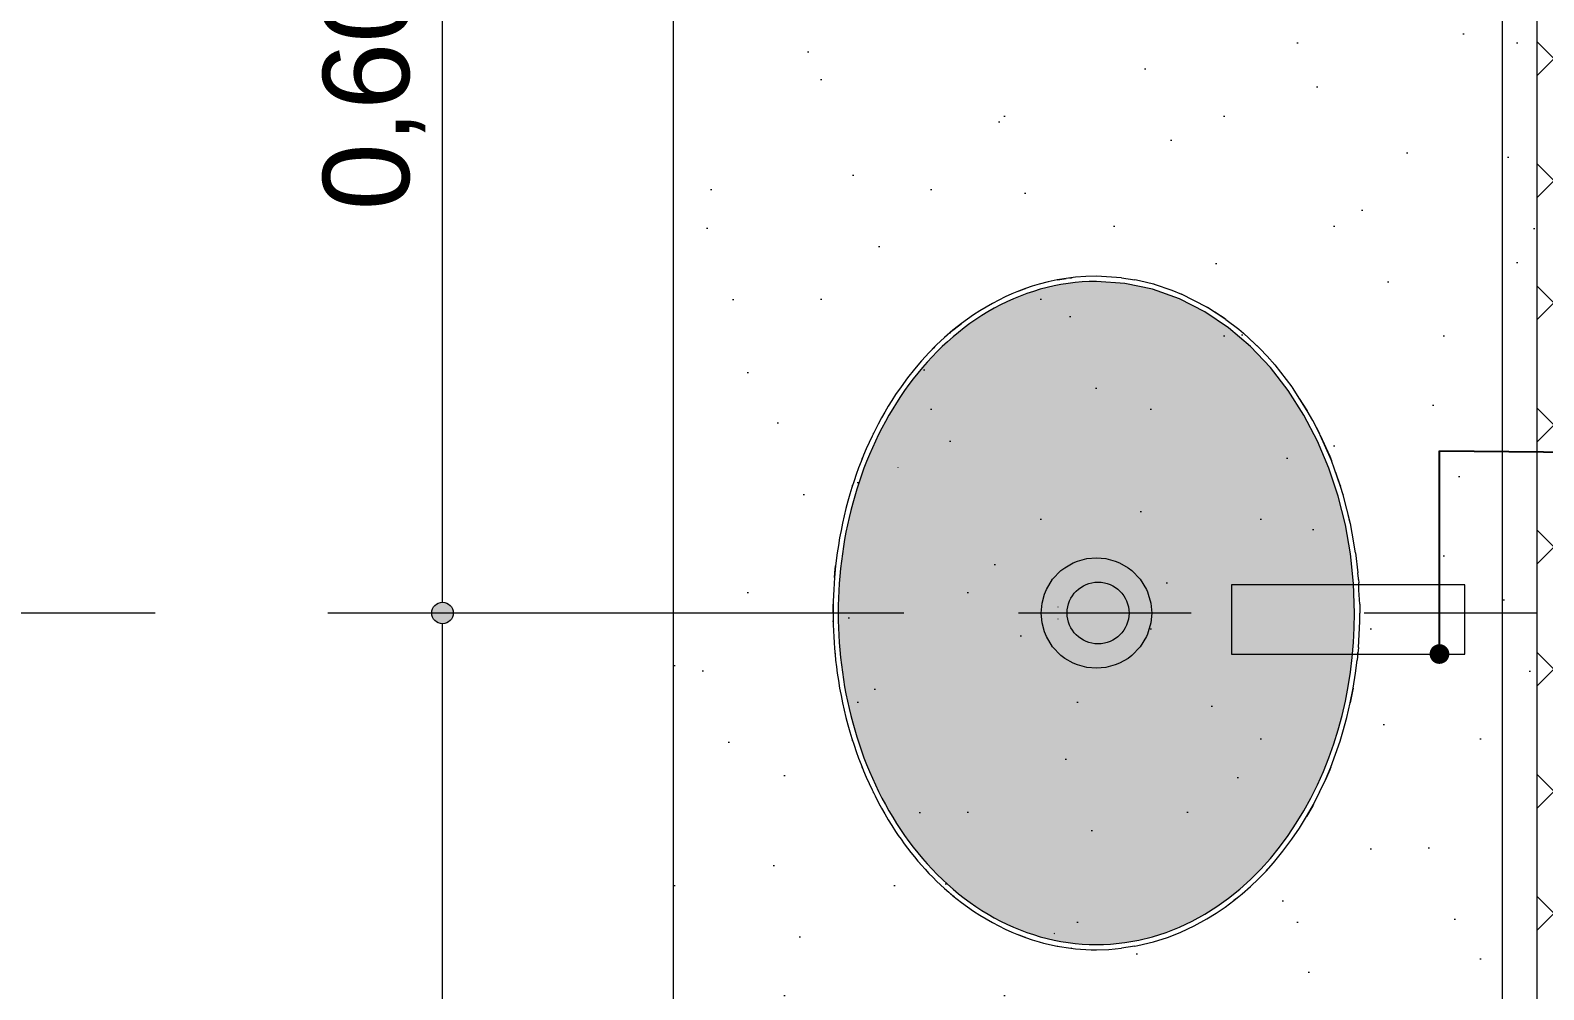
# Model space of a CAD drawing. Header units: metres. Extents: x -1.8 to 75.3, y -2 to 2.8.
# Drawn here: x 23.373 to 24.249, y 0.954 to 1.51 of the extents above; entities that cross this region are included whole.
import ezdxf

# ---------------------------------------------------------------- set-up
doc = ezdxf.new("R2010")
doc.units = ezdxf.units.M
doc.header["$MEASUREMENT"] = 0
doc.linetypes.add('Dashed', pattern=[0.035, 0.0225, -0.0125])
for name, color, linetype, lineweight, true_color in [('0_Caneta_No__167', 7, 'Continuous', 0, 0x0035d5), ('EIXO HIDRÁULICO - Executivo.EXEC_Caneta_No__167', 7, 'Continuous', 0, 0x0035d5), ('LOUCAS-METAIS.ARQ_Caneta_No__13', 7, 'Continuous', 0, 0xaaaaaa), ('LOUCAS-METAIS.ARQ_Caneta_No__16', 7, 'Continuous', 0, 0xc9c9c9), ('LOUCAS-METAIS.ARQ_Caneta_No__19', 7, 'Continuous', 0, 0xe9e9e9), ('LOUCAS-METAIS.ARQ_Caneta_No__96', 7, 'Continuous', 0, 0xb6b6b6)]:
    doc.layers.add(name, color=color, linetype=linetype, lineweight=lineweight, true_color=true_color)
for name, color, linetype, lineweight in [('NOTAS-DETALHAMENTO.EXEC_Caneta_No__241', 7, 'Continuous', 13), ('PAREDE CONSTRUIR_Caneta_No__241', 7, 'Continuous', 13), ('PAREDE CONSTRUIR_Caneta_No__83', 84, 'Continuous', 0)]:
    doc.layers.add(name, color=color, linetype=linetype, lineweight=lineweight)
doc.styles.add('GENERATED_STYLE_1', font='arial.ttf')
doc.dimstyles.new('GENERATED_STYLE__1', dxfattribs={"dimtxt": 0.05, "dimasz": 0.02375, "dimexe": 0.18, "dimexo": 0.267183, "dimgap": 0, "dimtad": 1, "dimzin": 0, "dimdsep": 46, "dimtxsty": 'GENERATED_STYLE_1', "dimblk": 'ARROWHEAD_11', "dimblk1": 'ARROWHEAD_11', "dimblk2": 'ARROWHEAD_11', "dimcen": 0.09, "dimclrd": 256, "dimclre": 256, "dimclrt": 256, "dimadec": 0, "dimazin": 0, "dimtfac": 1, "dimtdec": 4, "dimtmove": 0, "dimatfit": 3, "dimfxl": 0, "dimtolj": 1, "dimtzin": 0, "dimarcsym": 0})
doc.dimstyles.new('GENERATED_STYLE__4', dxfattribs={"dimtxt": 0.18, "dimasz": 0.0228, "dimexe": 0.18, "dimexo": 0.0625, "dimgap": 0, "dimtad": 0, "dimtih": 1, "dimtoh": 1, "dimdec": 4, "dimzin": 0, "dimdsep": 46, "dimcen": 0.09, "dimadec": 0, "dimazin": 0, "dimtfac": 1, "dimtdec": 4, "dimtmove": 0, "dimatfit": 3, "dimldrblk": 'ARROWHEAD_11', "dimfxl": 0, "dimtolj": 1, "dimtzin": 0, "dimarcsym": 0})
pattern_1 = [(45, (22.77008, 0.42054), (-0.0636396, 0.0636396), [0, -0.06, 0, -0.09]), (110, (22.97008, 0.42054), (0.0845723, 0.030782), [0, -0.044, 0, -0.076])]

# ---------------------------------------------------------------- blocks, each defined once
blk = doc.blocks.new('*D98', base_point=(22.77008, 0.22054))
at = {"layer": '0_Caneta_No__167', "linetype": 'Continuous', "lineweight": 0, "true_color": 0x0035d5}
for points in [[(23.60528, 1.17232), (23.60576, 1.16993), (23.60711, 1.1679), (23.60914, 1.16655), (23.61153, 1.16607), (23.61393, 1.16655), (23.61595, 1.1679), (23.61731, 1.16993), (23.61778, 1.17232), (23.61731, 1.17471), (23.61595, 1.17674), (23.61393, 1.1781), (23.61153, 1.17857), (23.60914, 1.1781), (23.60711, 1.17674), (23.60576, 1.17471)], [(23.60528, 0.57186), (23.60576, 0.56946), (23.60711, 0.56744), (23.60914, 0.56608), (23.61153, 0.56561), (23.61393, 0.56608), (23.61595, 0.56744), (23.61731, 0.56946), (23.61778, 0.57186), (23.61731, 0.57425), (23.61595, 0.57628), (23.61393, 0.57763), (23.61153, 0.57811), (23.60914, 0.57763), (23.60711, 0.57628), (23.60576, 0.57425)]]:
    blk.add_hatch(color=162, dxfattribs=at).paths.add_polyline_path(points)
at = {"layer": '0_Caneta_No__167', "color": 162, "linetype": 'Continuous', "lineweight": 0, "true_color": 0x0035d5}
for p, q in [((23.60528, 1.17232), (23.5881, 1.17232)), ((23.61153, 0.57811), (23.61153, 1.16607)), ((23.87872, 1.17232), (23.61778, 1.17232)), ((23.60528, 0.57186), (23.5881, 0.57186)), ((23.87872, 0.57186), (23.61778, 0.57186)), ((23.61153, 0.55936), (23.61153, 0.56561))]:
    blk.add_line(p, q, dxfattribs=at)
for centre in [(23.61153, 1.17232), (23.61153, 0.57186)]:
    blk.add_circle(centre, 0.00625, dxfattribs=at)
at = {"layer": '0_Caneta_No__167', "color": 162, "lineweight": 0, "true_color": 0x0035d5, "insert": (23.60153, 0.80536), "char_height": 0.05, "attachment_point": 7, "rotation": 90, "style": 'GENERATED_STYLE_1'}
blk.add_mtext('\\A1;{\\pql;\\fArial|b0|i0|c0|p0;\\W1.000000;0,60}', dxfattribs=at)
blk = doc.blocks.new('ARROWHEAD_11')
at = {"color": 0, "linetype": 'Continuous', "lineweight": 0}
blk.add_line((0, 0), (-1, 0), dxfattribs=at)
at = {"color": 0, "linetype": 'Continuous', "lineweight": 0, "const_width": 0.25, "flags": 128}
blk.add_lwpolyline([(-0.125, 0, 1), (0.125, 0, 1)], format="xyb", close=True, dxfattribs=at)
blk = doc.blocks.new('*D99', base_point=(22.77008, 0.22054))
at = {"layer": '0_Caneta_No__167', "linetype": 'Continuous', "lineweight": 0, "true_color": 0x0035d5}
for points in [[(23.60528, 1.77208), (23.60576, 1.76969), (23.60711, 1.76766), (23.60914, 1.7663), (23.61153, 1.76583), (23.61393, 1.7663), (23.61595, 1.76766), (23.61731, 1.76969), (23.61778, 1.77208), (23.61731, 1.77447), (23.61595, 1.7765), (23.61393, 1.77785), (23.61153, 1.77833), (23.60914, 1.77785), (23.60711, 1.7765), (23.60576, 1.77447)], [(23.60528, 1.17232), (23.60576, 1.16993), (23.60711, 1.1679), (23.60914, 1.16655), (23.61153, 1.16607), (23.61393, 1.16655), (23.61595, 1.1679), (23.61731, 1.16993), (23.61778, 1.17232), (23.61731, 1.17471), (23.61595, 1.17674), (23.61393, 1.1781), (23.61153, 1.17857), (23.60914, 1.1781), (23.60711, 1.17674), (23.60576, 1.17471)]]:
    blk.add_hatch(color=162, dxfattribs=at).paths.add_polyline_path(points)
at = {"layer": '0_Caneta_No__167', "color": 162, "linetype": 'Continuous', "lineweight": 0, "true_color": 0x0035d5}
for p, q in [((23.60528, 1.77208), (23.5881, 1.77208)), ((23.87872, 1.77208), (23.61778, 1.77208)), ((23.61153, 1.17857), (23.61153, 1.76583)), ((23.60528, 1.17232), (23.5881, 1.17232)), ((23.87872, 1.17232), (23.61778, 1.17232))]:
    blk.add_line(p, q, dxfattribs=at)
for centre in [(23.61153, 1.77208), (23.61153, 1.17232)]:
    blk.add_circle(centre, 0.00625, dxfattribs=at)
at = {"layer": '0_Caneta_No__167', "color": 162, "lineweight": 0, "true_color": 0x0035d5, "insert": (23.60153, 1.40547), "char_height": 0.05, "attachment_point": 7, "rotation": 90, "style": 'GENERATED_STYLE_1'}
blk.add_mtext('\\A1;{\\pql;\\fArial|b0|i0|c0|p0;\\W1.000000;0,60}', dxfattribs=at)

msp = doc.modelspace()

# ---------------------------------------------------------------- hatches: boundary and pattern name
at = {"layer": 'LOUCAS-METAIS.ARQ_Caneta_No__16', "linetype": 'Continuous', "lineweight": 0, "true_color": 0xc9c9c9}
h = msp.add_hatch(dxfattribs=at)
h.set_pattern_fill('Haie_OD_LEGENDA_0006', color=9, style=0, pattern_type=2)
h.set_pattern_definition(pattern_1)
h.paths.add_polyline_path([(23.74512, 2.05257), (23.74512, 0.27257), (24.22512, 0.27257), (24.22512, 2.05257)])
h = msp.add_hatch(dxfattribs=at)
h.set_pattern_fill('Haie_OD_LEGENDA_0006', color=9, style=0, pattern_type=2)
h.set_pattern_definition(pattern_1)
h.paths.add_polyline_path([(24.22512, 2.05257), (24.22512, 0.27257), (24.24512, 0.27257), (24.24512, 2.05257)])
at = {"layer": 'LOUCAS-METAIS.ARQ_Caneta_No__19', "linetype": 'Continuous', "lineweight": 0, "true_color": 0x747474}
msp.add_hatch(color=8, dxfattribs=at).paths.add_polyline_path([(24.02271, 0.98489), (24.03056, 0.98741), (24.03823, 0.99044), (24.04571, 0.99397), (24.05296, 0.99796), (24.05997, 1.00239), (24.06672, 1.00724), (24.0732, 1.01247), (24.0794, 1.01807), (24.0853, 1.02399), (24.09091, 1.03023), (24.09621, 1.03675), (24.10122, 1.04352), (24.10591, 1.05054), (24.11029, 1.05777), (24.11437, 1.0652), (24.11814, 1.07281), (24.1216, 1.08058), (24.12475, 1.08849), (24.1276, 1.09653), (24.13014, 1.10468), (24.13238, 1.11293), (24.13432, 1.12127), (24.13596, 1.12967), (24.1373, 1.13813), (24.13834, 1.14665), (24.13908, 1.15519), (24.13952, 1.16374), (24.13967, 1.17232), (24.13908, 1.18946), (24.1373, 1.20651), (24.13432, 1.22338), (24.13014, 1.23996), (24.12475, 1.25616), (24.11814, 1.27184), (24.11029, 1.28687), (24.10121, 1.30112), (24.09091, 1.31442), (24.07939, 1.32658), (24.06672, 1.3374), (24.05295, 1.34669), (24.03823, 1.3542), (24.02271, 1.35975), (24.00663, 1.36316), (23.99018, 1.36432), (23.98605, 1.36425), (23.98192, 1.36403), (23.9778, 1.36367), (23.97372, 1.36316), (23.96966, 1.36252), (23.96562, 1.36173), (23.96161, 1.36081), (23.95763, 1.35975), (23.95369, 1.35856), (23.94979, 1.35723), (23.94593, 1.35578), (23.94211, 1.3542), (23.93835, 1.3525), (23.93464, 1.35068), (23.93098, 1.34874), (23.92739, 1.34668), (23.92385, 1.34452), (23.92038, 1.34225), (23.91697, 1.33988), (23.91363, 1.3374), (23.91035, 1.33483), (23.90715, 1.33217), (23.90401, 1.32941), (23.90095, 1.32657), (23.89796, 1.32365), (23.89504, 1.32065), (23.8922, 1.31757), (23.88943, 1.31441), (23.88674, 1.31119), (23.88413, 1.30789), (23.88159, 1.30454), (23.87913, 1.30112), (23.87674, 1.29764), (23.87444, 1.2941), (23.8722, 1.29051), (23.87005, 1.28687), (23.86797, 1.28318), (23.86597, 1.27944), (23.86405, 1.27566), (23.86221, 1.27183), (23.86044, 1.26797), (23.85874, 1.26406), (23.85713, 1.26012), (23.85559, 1.25615), (23.85413, 1.25215), (23.85274, 1.24811), (23.85143, 1.24405), (23.8502, 1.23996), (23.84904, 1.23585), (23.84796, 1.23171), (23.84695, 1.22755), (23.84602, 1.22337), (23.84517, 1.21918), (23.84438, 1.21497), (23.84368, 1.21075), (23.84305, 1.20651), (23.84249, 1.20226), (23.84201, 1.198), (23.8416, 1.19373), (23.84127, 1.18946), (23.84101, 1.18518), (23.84082, 1.1809), (23.84071, 1.17661), (23.84067, 1.17232), (23.84068, 1.17017), (23.84071, 1.16802), (23.84082, 1.16374), (23.84101, 1.15946), (23.84127, 1.15518), (23.8416, 1.1509), (23.84201, 1.14663), (23.84249, 1.14238), (23.84305, 1.13813), (23.84368, 1.13389), (23.84439, 1.12966), (23.84517, 1.12545), (23.84602, 1.12126), (23.84696, 1.11708), (23.84796, 1.11293), (23.84904, 1.10879), (23.8502, 1.10467), (23.85144, 1.10059), (23.85275, 1.09652), (23.85413, 1.09249), (23.85559, 1.08848), (23.85713, 1.08451), (23.85875, 1.08057), (23.86044, 1.07667), (23.86221, 1.0728), (23.86405, 1.06898), (23.86598, 1.0652), (23.86798, 1.06146), (23.87005, 1.05777), (23.87221, 1.05412), (23.87444, 1.05053), (23.87675, 1.047), (23.87913, 1.04352), (23.88159, 1.0401), (23.88413, 1.03674), (23.88675, 1.03345), (23.88944, 1.03022), (23.89221, 1.02707), (23.89505, 1.02399), (23.89797, 1.02099), (23.90096, 1.01806), (23.90402, 1.01522), (23.90715, 1.01247), (23.91036, 1.0098), (23.91363, 1.00723), (23.91698, 1.00476), (23.92039, 1.00239), (23.92386, 1.00012), (23.9274, 0.99795), (23.93099, 0.9959), (23.93465, 0.99396), (23.93836, 0.99214), (23.94212, 0.99044), (23.94593, 0.98886), (23.94979, 0.98741), (23.9537, 0.98608), (23.95764, 0.98489), (23.96162, 0.98383), (23.96563, 0.98291), (23.96966, 0.98212), (23.97373, 0.98148), (23.97781, 0.98097), (23.98192, 0.98061), (23.98605, 0.98039), (23.99018, 0.98032), (23.99429, 0.98039), (23.99842, 0.98061), (24.00663, 0.98148), (24.01473, 0.98291)])
at = {"layer": 'PAREDE CONSTRUIR_Caneta_No__83', "linetype": 'Continuous', "lineweight": 0}
h = msp.add_hatch(dxfattribs=at)
h.set_pattern_fill('Placomur_0006', color=84, style=0, pattern_type=2)
h.set_pattern_definition([(45, (22.770084, 0.220536), (-0.0353553, 0.0353553), []), (135, (22.770084, 0.220536), (0.0353553, 0.0353553), [])])
h.paths.add_polyline_path([(24.24512, 2.07257), (24.24512, -0.03149), (24.26512, -0.03149), (24.26512, 2.07257)])

# ---------------------------------------------------------------- linework, layer by layer
at = {"layer": 'EIXO HIDRÁULICO - Executivo.EXEC_Caneta_No__167', "color": 162, "linetype": 'Dashed', "lineweight": 0, "true_color": 0x0035d5}
msp.add_line((24.24512, 1.17232), (23.29567, 1.17232), dxfattribs=at)
at = {"layer": 'LOUCAS-METAIS.ARQ_Caneta_No__13', "color": 253, "linetype": 'Continuous', "lineweight": 0, "true_color": 0xaaaaaa, "flags": 128}
for points in [[(23.74512, 2.05257), (23.74512, 0.27257)], [(24.22512, 2.05257), (24.22512, 0.27257)], [(24.24512, 2.05257), (24.24512, 0.27257)]]:
    msp.add_lwpolyline(points, dxfattribs=at)
at = {"layer": 'LOUCAS-METAIS.ARQ_Caneta_No__96', "color": 253, "linetype": 'Continuous', "lineweight": 0, "true_color": 0xb6b6b6}
for p, q in [((23.9841, 1.36717), (23.97802, 1.36671)), ((23.99018, 1.36732), (23.9841, 1.36717)), ((24.00476, 1.36644), (23.99018, 1.36732)), ((23.94513, 1.35869), (23.94125, 1.35709)), ((23.94906, 1.36016), (23.94513, 1.35869)), ((23.94513, 1.35869), (23.94643, 1.35919)), ((23.94643, 1.35919), (23.94906, 1.36016)), ((23.95303, 1.3615), (23.94906, 1.36016)), ((23.95369, 1.35856), (23.94979, 1.35723)), ((23.95704, 1.3627), (23.95303, 1.3615)), ((23.95763, 1.35975), (23.95369, 1.35856)), ((23.96221, 1.36404), (23.95704, 1.3627)), ((23.96161, 1.36081), (23.95763, 1.35975)), ((23.96562, 1.36173), (23.96161, 1.36081)), ((23.96743, 1.36516), (23.96221, 1.36404)), ((23.96966, 1.36252), (23.96562, 1.36173)), ((23.9727, 1.36605), (23.96743, 1.36516)), ((23.9679, 1.36525), (23.96743, 1.36516)), ((23.9679, 1.36525), (23.9727, 1.36605)), ((23.97372, 1.36316), (23.96966, 1.36252)), ((23.97802, 1.36671), (23.9727, 1.36605)), ((23.9778, 1.36367), (23.97372, 1.36316)), ((23.97473, 1.3663), (23.97568, 1.36645)), ((23.97614, 1.36647), (23.97568, 1.36645)), ((23.98192, 1.36403), (23.9778, 1.36367)), ((23.98605, 1.36425), (23.98192, 1.36403)), ((23.99018, 1.36432), (23.98605, 1.36425)), ((24.00663, 1.36316), (23.99018, 1.36432)), ((24.00466, 1.36645), (24.00472, 1.36644)), ((24.00476, 1.36644), (24.01244, 1.36525)), ((24.02271, 1.35975), (24.00663, 1.36316)), ((24.01518, 1.36471), (24.01244, 1.36525)), ((24.0233, 1.3627), (24.01518, 1.36471)), ((24.03823, 1.3542), (24.02271, 1.35975)), ((24.02353, 1.36264), (24.0233, 1.3627)), ((24.02353, 1.36264), (24.03391, 1.35919)), ((24.03391, 1.35919), (24.03941, 1.35696)), ((23.92991, 1.35157), (23.92625, 1.34949)), ((23.93363, 1.35353), (23.92991, 1.35157)), ((23.93464, 1.35068), (23.93098, 1.34874)), ((23.93741, 1.35537), (23.93363, 1.35353)), ((23.93835, 1.3525), (23.93464, 1.35068)), ((23.94125, 1.35709), (23.93741, 1.35537)), ((23.94211, 1.3542), (23.93835, 1.3525)), ((23.94593, 1.35578), (23.94211, 1.3542)), ((23.94979, 1.35723), (23.94593, 1.35578)), ((24.05295, 1.34669), (24.03823, 1.3542)), ((24.0391, 1.35709), (24.03917, 1.35705)), ((24.0541, 1.34949), (24.03941, 1.35696)), ((24.05448, 1.34927), (24.03941, 1.35696)), ((23.91549, 1.34251), (23.91204, 1.33997)), ((23.91901, 1.34495), (23.91549, 1.34251)), ((23.92038, 1.34225), (23.91697, 1.33988)), ((23.9226, 1.34727), (23.91901, 1.34495)), ((23.92385, 1.34452), (23.92038, 1.34225)), ((23.92625, 1.34949), (23.9226, 1.34727)), ((23.92739, 1.34668), (23.92385, 1.34452)), ((23.93098, 1.34874), (23.92739, 1.34668)), ((24.06672, 1.3374), (24.05295, 1.34669)), ((24.0541, 1.34949), (24.05448, 1.34927)), ((24.06519, 1.34227), (24.05448, 1.34927)), ((24.06466, 1.34264), (24.05867, 1.34653)), ((24.06466, 1.34264), (24.06495, 1.34242)), ((24.06519, 1.34227), (24.07256, 1.33662)), ((23.90709, 1.33604), (23.9023, 1.33191)), ((23.90715, 1.33217), (23.90401, 1.32941)), ((23.90572, 1.33489), (23.9052, 1.33442)), ((23.90676, 1.33575), (23.90572, 1.33489)), ((23.91204, 1.33997), (23.90709, 1.33604)), ((23.90709, 1.33604), (23.90779, 1.33662)), ((23.91035, 1.33483), (23.90715, 1.33217)), ((23.90779, 1.33662), (23.91204, 1.33997)), ((23.91363, 1.3374), (23.91035, 1.33483)), ((23.91697, 1.33988), (23.91363, 1.3374)), ((24.07939, 1.32658), (24.06672, 1.3374)), ((24.07256, 1.33662), (24.07527, 1.33434)), ((24.07473, 1.33479), (24.07463, 1.33489)), ((24.08471, 1.32556), (24.07527, 1.33434)), ((23.89767, 1.32758), (23.8932, 1.32306)), ((23.89796, 1.32365), (23.89504, 1.32065)), ((23.89514, 1.32502), (23.89638, 1.32631)), ((23.89675, 1.32665), (23.89638, 1.32631)), ((23.9023, 1.33191), (23.89767, 1.32758)), ((23.90095, 1.32657), (23.89796, 1.32365)), ((23.90401, 1.32941), (23.90095, 1.32657)), ((24.08396, 1.32631), (24.07918, 1.3307)), ((24.09091, 1.31442), (24.07939, 1.32658)), ((24.08396, 1.32631), (24.08445, 1.32581)), ((24.08901, 1.32107), (24.08471, 1.32556)), ((23.8889, 1.31837), (23.88477, 1.31351)), ((23.88733, 1.31652), (23.88771, 1.31701)), ((23.88843, 1.31781), (23.88771, 1.31701)), ((23.8932, 1.32306), (23.8889, 1.31837)), ((23.89133, 1.32107), (23.8889, 1.31837)), ((23.8922, 1.31757), (23.88943, 1.31441)), ((23.8932, 1.32306), (23.89133, 1.32107)), ((23.89504, 1.32065), (23.8922, 1.31757)), ((24.09346, 1.31605), (24.08901, 1.32107)), ((24.09264, 1.31701), (24.09285, 1.31674)), ((24.09346, 1.31605), (24.10332, 1.30335)), ((23.88081, 1.3085), (23.87703, 1.30335)), ((23.88477, 1.31351), (23.88081, 1.3085)), ((23.88413, 1.30789), (23.88159, 1.30454)), ((23.88674, 1.31119), (23.88413, 1.30789)), ((23.88943, 1.31441), (23.88674, 1.31119)), ((24.10121, 1.30112), (24.09091, 1.31442)), ((23.87389, 1.29876), (23.87174, 1.29545)), ((23.87703, 1.30335), (23.87389, 1.29876)), ((23.87674, 1.29764), (23.87444, 1.2941)), ((23.87913, 1.30112), (23.87674, 1.29764)), ((23.88159, 1.30454), (23.87913, 1.30112)), ((24.11029, 1.28687), (24.10121, 1.30112)), ((24.10332, 1.30335), (24.10367, 1.30285)), ((24.11226, 1.28946), (24.10367, 1.30285)), ((23.86764, 1.28869), (23.86569, 1.28525)), ((23.86966, 1.2921), (23.86764, 1.28869)), ((23.86818, 1.28961), (23.86842, 1.29003)), ((23.86855, 1.29024), (23.86842, 1.29003)), ((23.87174, 1.29545), (23.86966, 1.2921)), ((23.8722, 1.29051), (23.87005, 1.28687)), ((23.87444, 1.2941), (23.8722, 1.29051)), ((24.11193, 1.29003), (24.10768, 1.29659)), ((24.11193, 1.29003), (24.11215, 1.28963)), ((24.11541, 1.28388), (24.11226, 1.28946)), ((23.8638, 1.28176), (23.86199, 1.27824)), ((23.86569, 1.28525), (23.8638, 1.28176)), ((23.86494, 1.28388), (23.8638, 1.28176)), ((23.86569, 1.28525), (23.86494, 1.28388)), ((23.86797, 1.28318), (23.86597, 1.27944)), ((23.87005, 1.28687), (23.86797, 1.28318)), ((24.11814, 1.27184), (24.11029, 1.28687)), ((24.11947, 1.276), (24.11541, 1.28388)), ((24.11978, 1.27536), (24.11541, 1.28388)), ((23.85855, 1.27108), (23.85693, 1.26745)), ((23.86024, 1.27468), (23.85855, 1.27108)), ((23.86199, 1.27824), (23.86024, 1.27468)), ((23.86221, 1.27183), (23.86044, 1.26797)), ((23.86088, 1.276), (23.86078, 1.27579)), ((23.86109, 1.27642), (23.86088, 1.276)), ((23.86405, 1.27566), (23.86221, 1.27183)), ((23.86597, 1.27944), (23.86405, 1.27566)), ((24.12475, 1.25616), (24.11814, 1.27184)), ((24.11958, 1.27576), (24.11947, 1.276)), ((24.11978, 1.27536), (24.12527, 1.26305)), ((24.12622, 1.26068), (24.11978, 1.27536)), ((23.85538, 1.26378), (23.85389, 1.26008)), ((23.85508, 1.26305), (23.8544, 1.26138)), ((23.85538, 1.26378), (23.85508, 1.26305)), ((23.85693, 1.26745), (23.85538, 1.26378)), ((23.85874, 1.26406), (23.85713, 1.26012)), ((23.86044, 1.26797), (23.85874, 1.26406)), ((24.12527, 1.26305), (24.12622, 1.26068)), ((23.85247, 1.25636), (23.85111, 1.25261)), ((23.85389, 1.26008), (23.85247, 1.25636)), ((23.85559, 1.25615), (23.85413, 1.25215)), ((23.8544, 1.26138), (23.85435, 1.26123)), ((23.85713, 1.26012), (23.85559, 1.25615)), ((23.87532, 1.25633), (23.87543, 1.25659)), ((24.13014, 1.23996), (24.12475, 1.25616)), ((24.12597, 1.26132), (24.12594, 1.26138)), ((24.13159, 1.24551), (24.12622, 1.26068)), ((24.13135, 1.24628), (24.12872, 1.25364)), ((23.8486, 1.24502), (23.84744, 1.2412)), ((23.84982, 1.24883), (23.8486, 1.24502)), ((23.84884, 1.2458), (23.84899, 1.24628)), ((23.84907, 1.2465), (23.84899, 1.24628)), ((23.85111, 1.25261), (23.84982, 1.24883)), ((23.85274, 1.24811), (23.85143, 1.24405)), ((23.85413, 1.25215), (23.85274, 1.24811)), ((24.13135, 1.24628), (24.13154, 1.24567)), ((24.13302, 1.2408), (24.13159, 1.24551)), ((23.84625, 1.23701), (23.84514, 1.2328)), ((23.84744, 1.2412), (23.84625, 1.23701)), ((23.84904, 1.23585), (23.84796, 1.23171)), ((23.8502, 1.23996), (23.84904, 1.23585)), ((23.85143, 1.24405), (23.8502, 1.23996)), ((24.13432, 1.22338), (24.13014, 1.23996)), ((24.13291, 1.2412), (24.13302, 1.2408)), ((24.13723, 1.22412), (24.13302, 1.2408)), ((23.84411, 1.22857), (23.84316, 1.22432)), ((23.84514, 1.2328), (23.84411, 1.22857)), ((23.84695, 1.22755), (23.84602, 1.22337)), ((23.84796, 1.23171), (23.84695, 1.22755)), ((24.13719, 1.22432), (24.13591, 1.22935)), ((23.84228, 1.22005), (23.84148, 1.21576)), ((23.842, 1.21862), (23.84148, 1.21576)), ((23.84228, 1.22005), (23.842, 1.21862)), ((23.84316, 1.22432), (23.84228, 1.22005)), ((23.84517, 1.21918), (23.84438, 1.21497)), ((23.84602, 1.22337), (23.84517, 1.21918)), ((24.1373, 1.20651), (24.13432, 1.22338)), ((24.13719, 1.22432), (24.13722, 1.22418)), ((24.13834, 1.21862), (24.13723, 1.22412)), ((24.14024, 1.20714), (24.13834, 1.21862)), ((23.84075, 1.21146), (23.84011, 1.20714)), ((23.84148, 1.21576), (23.84075, 1.21146)), ((23.84368, 1.21075), (23.84305, 1.20651)), ((23.84438, 1.21497), (23.84368, 1.21075)), ((23.84011, 1.20714), (23.83917, 1.19966)), ((23.84249, 1.20226), (23.84201, 1.198)), ((23.84305, 1.20651), (23.84249, 1.20226)), ((23.97187, 1.19857), (23.97672, 1.20136)), ((23.97672, 1.20136), (23.97929, 1.20241)), ((23.97929, 1.20241), (23.98467, 1.20384)), ((23.98467, 1.20384), (23.99017, 1.20432)), ((23.99017, 1.20432), (23.99568, 1.20384)), ((23.99568, 1.20384), (24.00106, 1.20241)), ((24.00106, 1.20241), (24.00363, 1.20136)), ((24.00363, 1.20136), (24.00847, 1.19857)), ((24.13908, 1.18946), (24.1373, 1.20651)), ((24.14024, 1.20714), (24.14159, 1.19558)), ((23.83851, 1.19285), (23.83805, 1.18602)), ((23.83847, 1.19231), (23.83846, 1.19202)), ((23.8385, 1.19261), (23.83847, 1.19231)), ((23.83917, 1.19966), (23.83851, 1.19285)), ((23.83851, 1.19285), (23.83875, 1.19558)), ((23.83875, 1.19558), (23.83917, 1.19966)), ((23.8416, 1.19373), (23.84127, 1.18946)), ((23.84201, 1.198), (23.8416, 1.19373)), ((23.96482, 1.19185), (23.96966, 1.19688)), ((23.96966, 1.19688), (23.97187, 1.19857)), ((24.00847, 1.19857), (24.01068, 1.19688)), ((24.01068, 1.19688), (24.01553, 1.19185)), ((24.14187, 1.19231), (24.14159, 1.19558)), ((24.1419, 1.19177), (24.14187, 1.19231)), ((23.83805, 1.18602), (23.83777, 1.17918)), ((23.84101, 1.18518), (23.84082, 1.1809)), ((23.84127, 1.18946), (23.84101, 1.18518)), ((23.95867, 1.17795), (23.96012, 1.18331)), ((23.96012, 1.18331), (23.96062, 1.18461)), ((23.96062, 1.18461), (23.96119, 1.18588)), ((23.96119, 1.18588), (23.96482, 1.19185)), ((24.01553, 1.19185), (24.01916, 1.18588)), ((24.01916, 1.18588), (24.01972, 1.18461)), ((24.01972, 1.18461), (24.02023, 1.18331)), ((24.02023, 1.18331), (24.02167, 1.17795)), ((24.13523, 1.18894), (24.13522, 1.18904)), ((24.13967, 1.17232), (24.13908, 1.18946)), ((24.1419, 1.19177), (24.14206, 1.18977)), ((24.14221, 1.18564), (24.14206, 1.18977)), ((24.14262, 1.17741), (24.14221, 1.18564)), ((23.83777, 1.17918), (23.83767, 1.17232)), ((23.83767, 1.17232), (23.83772, 1.17741)), ((23.83775, 1.1779), (23.83772, 1.17741)), ((23.84071, 1.17661), (23.84067, 1.17232)), ((23.84082, 1.1809), (23.84071, 1.17661)), ((23.95817, 1.17232), (23.95867, 1.17795)), ((23.96794, 1.17578), (23.96795, 1.17584)), ((24.02167, 1.17795), (24.02217, 1.17232)), ((24.14262, 1.17741), (24.14267, 1.17232)), ((23.83767, 1.17232), (23.8377, 1.16889)), ((23.8377, 1.16889), (23.83777, 1.16546)), ((23.83772, 1.16723), (23.83772, 1.1678)), ((23.83772, 1.16723), (23.83773, 1.16703)), ((23.84067, 1.17232), (23.84068, 1.17017)), ((23.84068, 1.17017), (23.84071, 1.16802)), ((23.84071, 1.16802), (23.84082, 1.16374)), ((23.95867, 1.16669), (23.95817, 1.17232)), ((23.96012, 1.16134), (23.95867, 1.16669)), ((23.96795, 1.1688), (23.96794, 1.16887)), ((24.02167, 1.16669), (24.02023, 1.16134)), ((24.02217, 1.17232), (24.02167, 1.16669)), ((24.13952, 1.16374), (24.13967, 1.17232)), ((24.14236, 1.15987), (24.14262, 1.16735)), ((24.14262, 1.16735), (24.14267, 1.17232)), ((24.14262, 1.16728), (24.14262, 1.16723)), ((24.14262, 1.16715), (24.14262, 1.16723)), ((23.83777, 1.16546), (23.83788, 1.16204)), ((23.83788, 1.16204), (23.83805, 1.15862)), ((23.83805, 1.15862), (23.83826, 1.15521)), ((23.84082, 1.16374), (23.84101, 1.15946)), ((23.84101, 1.15946), (23.84127, 1.15518)), ((23.96062, 1.16004), (23.96012, 1.16134)), ((23.96119, 1.15876), (23.96062, 1.16004)), ((23.96482, 1.1528), (23.96119, 1.15876)), ((24.01916, 1.15876), (24.01553, 1.1528)), ((24.01972, 1.16004), (24.01916, 1.15876)), ((24.02023, 1.16134), (24.01972, 1.16004)), ((24.13908, 1.15519), (24.13952, 1.16374)), ((24.14188, 1.15239), (24.14236, 1.15987)), ((23.83826, 1.15521), (23.83851, 1.15179)), ((23.83847, 1.1524), (23.83847, 1.15233)), ((23.83847, 1.15233), (23.83848, 1.15218)), ((23.83851, 1.15179), (23.83882, 1.14839)), ((23.83875, 1.14907), (23.83882, 1.14839)), ((23.83882, 1.14839), (23.83917, 1.14498)), ((23.84127, 1.15518), (23.8416, 1.1509)), ((23.8416, 1.1509), (23.84201, 1.14663)), ((23.96966, 1.14776), (23.96482, 1.1528)), ((24.01553, 1.1528), (24.01068, 1.14776)), ((24.13834, 1.14665), (24.13908, 1.15519)), ((24.14159, 1.14907), (24.14117, 1.14493)), ((24.14188, 1.15239), (24.14159, 1.14907)), ((24.14187, 1.15233), (24.14187, 1.15234)), ((24.14188, 1.15235), (24.14188, 1.15239)), ((23.83917, 1.14498), (23.83961, 1.14124)), ((23.83961, 1.14124), (23.84011, 1.1375)), ((23.84201, 1.14663), (23.84249, 1.14238)), ((23.84249, 1.14238), (23.84305, 1.13813)), ((23.97187, 1.14607), (23.96966, 1.14776)), ((23.97672, 1.14329), (23.97187, 1.14607)), ((23.97929, 1.14223), (23.97672, 1.14329)), ((23.98467, 1.1408), (23.97929, 1.14223)), ((23.99017, 1.14032), (23.98467, 1.1408)), ((23.99568, 1.1408), (23.99017, 1.14032)), ((24.00106, 1.14223), (23.99568, 1.1408)), ((24.00363, 1.14329), (24.00106, 1.14223)), ((24.00847, 1.14607), (24.00363, 1.14329)), ((24.01068, 1.14776), (24.00847, 1.14607)), ((24.1373, 1.13813), (24.13834, 1.14665)), ((24.14024, 1.1375), (24.14117, 1.14493)), ((23.84011, 1.1375), (23.84075, 1.13319)), ((23.84075, 1.13319), (23.84148, 1.12888)), ((23.84305, 1.13813), (23.84368, 1.13389)), ((23.84368, 1.13389), (23.84439, 1.12966)), ((24.13596, 1.12967), (24.1373, 1.13813)), ((24.13887, 1.12888), (24.14024, 1.1375)), ((23.84148, 1.12888), (23.842, 1.12602)), ((23.84148, 1.12888), (23.84228, 1.1246)), ((23.842, 1.12602), (23.84228, 1.1246)), ((23.84228, 1.1246), (23.84316, 1.12033)), ((23.84439, 1.12966), (23.84517, 1.12545)), ((23.84517, 1.12545), (23.84602, 1.12126)), ((24.13432, 1.12127), (24.13596, 1.12967)), ((24.13719, 1.12033), (24.13887, 1.12888)), ((24.13834, 1.12602), (24.13719, 1.12033)), ((24.13887, 1.12888), (24.13834, 1.12602)), ((23.84316, 1.12033), (23.84411, 1.11607)), ((23.84411, 1.11607), (23.84514, 1.11184)), ((23.84602, 1.12126), (23.84696, 1.11708)), ((23.84696, 1.11708), (23.84796, 1.11293)), ((24.13238, 1.11293), (24.13432, 1.12127)), ((24.1352, 1.11184), (24.13719, 1.12033)), ((23.84514, 1.11184), (23.84625, 1.10763)), ((23.84625, 1.10763), (23.84744, 1.10344)), ((23.84796, 1.11293), (23.84904, 1.10879)), ((23.84904, 1.10879), (23.8502, 1.10467)), ((23.8502, 1.10467), (23.85144, 1.10059)), ((24.1276, 1.09653), (24.13014, 1.10468)), ((24.13014, 1.10468), (24.13238, 1.11293)), ((24.13291, 1.10344), (24.1352, 1.11184)), ((23.84744, 1.10344), (23.8486, 1.09962)), ((23.8486, 1.09962), (23.84982, 1.09582)), ((23.84899, 1.09836), (23.84885, 1.09883)), ((23.84899, 1.09836), (23.84907, 1.09815)), ((23.84982, 1.09582), (23.85111, 1.09204)), ((23.85144, 1.10059), (23.85275, 1.09652)), ((23.85275, 1.09652), (23.85413, 1.09249)), ((24.12475, 1.08849), (24.1276, 1.09653)), ((24.12869, 1.0905), (24.13126, 1.09806)), ((24.13126, 1.09806), (24.13291, 1.10344)), ((24.13132, 1.09828), (24.13135, 1.09836)), ((23.85111, 1.09204), (23.85247, 1.08828)), ((23.85247, 1.08828), (23.85389, 1.08456)), ((23.85413, 1.09249), (23.85559, 1.08848)), ((23.85559, 1.08848), (23.85713, 1.08451)), ((24.1216, 1.08058), (24.12475, 1.08849)), ((24.12586, 1.08304), (24.12869, 1.0905)), ((23.85389, 1.08456), (23.85538, 1.08086)), ((23.85435, 1.08341), (23.8544, 1.08326)), ((23.8544, 1.08326), (23.85508, 1.08159)), ((23.85508, 1.08159), (23.85538, 1.08086)), ((23.85538, 1.08086), (23.85693, 1.0772)), ((23.85713, 1.08451), (23.85875, 1.08057)), ((23.85875, 1.08057), (23.86044, 1.07667)), ((24.11814, 1.07281), (24.1216, 1.08058)), ((24.12276, 1.07571), (24.12586, 1.08304)), ((24.12527, 1.08159), (24.12276, 1.07571)), ((24.12586, 1.08304), (24.12527, 1.08159)), ((24.12587, 1.08309), (24.12594, 1.08326)), ((24.12594, 1.08326), (24.12601, 1.08346)), ((23.85693, 1.0772), (23.85855, 1.07356)), ((23.85855, 1.07356), (23.86024, 1.06996)), ((23.86024, 1.06996), (23.86199, 1.0664)), ((23.86044, 1.07667), (23.86221, 1.0728)), ((23.86221, 1.0728), (23.86405, 1.06898)), ((24.11437, 1.0652), (24.11814, 1.07281)), ((24.1194, 1.0685), (24.12276, 1.07571)), ((23.86078, 1.06885), (23.86088, 1.06864)), ((23.86088, 1.06864), (23.8611, 1.06821)), ((23.86199, 1.0664), (23.8638, 1.06288)), ((23.8638, 1.06288), (23.86569, 1.05939)), ((23.8638, 1.06288), (23.86494, 1.06076)), ((23.86405, 1.06898), (23.86598, 1.0652)), ((23.86494, 1.06076), (23.86569, 1.05939)), ((23.86598, 1.0652), (23.86798, 1.06146)), ((23.86798, 1.06146), (23.87005, 1.05777)), ((24.11029, 1.05777), (24.11437, 1.0652)), ((24.11189, 1.05455), (24.11578, 1.06144)), ((24.11541, 1.06076), (24.11189, 1.05455)), ((24.11578, 1.06144), (24.11541, 1.06076)), ((24.11578, 1.06144), (24.1194, 1.0685)), ((24.11943, 1.06857), (24.11947, 1.06864)), ((24.11947, 1.06864), (24.11954, 1.0688)), ((23.86569, 1.05939), (23.86764, 1.05595)), ((23.86764, 1.05595), (23.86966, 1.05255)), ((23.86842, 1.05462), (23.86818, 1.05504)), ((23.86842, 1.05462), (23.86856, 1.0544)), ((23.86966, 1.05255), (23.87174, 1.04919)), ((23.87005, 1.05777), (23.87221, 1.05412)), ((23.87221, 1.05412), (23.87444, 1.05053)), ((24.10591, 1.05054), (24.11029, 1.05777)), ((24.10773, 1.04783), (24.11189, 1.05455)), ((24.11191, 1.0546), (24.11193, 1.05462)), ((23.87174, 1.04919), (23.87389, 1.04588)), ((23.87389, 1.04588), (23.87544, 1.04358)), ((23.87444, 1.05053), (23.87675, 1.047)), ((23.87544, 1.04358), (23.87703, 1.0413)), ((23.87675, 1.047), (23.87913, 1.04352)), ((23.87913, 1.04352), (23.88159, 1.0401)), ((24.09621, 1.03675), (24.10122, 1.04352)), ((24.10122, 1.04352), (24.10591, 1.05054)), ((24.10332, 1.0413), (24.10773, 1.04783)), ((23.87703, 1.0413), (23.8789, 1.0387)), ((23.8789, 1.0387), (23.88081, 1.03614)), ((23.88081, 1.03614), (23.88277, 1.03362)), ((23.88159, 1.0401), (23.88413, 1.03674)), ((23.88413, 1.03674), (23.88675, 1.03345)), ((24.09091, 1.03023), (24.09621, 1.03675)), ((24.09264, 1.02764), (24.09814, 1.03433)), ((24.09814, 1.03433), (24.10332, 1.0413)), ((23.88277, 1.03362), (23.88477, 1.03113)), ((23.88477, 1.03113), (23.88681, 1.02868)), ((23.88675, 1.03345), (23.88944, 1.03022)), ((23.88681, 1.02868), (23.8889, 1.02627)), ((23.88771, 1.02763), (23.88761, 1.02776)), ((23.88771, 1.02763), (23.88808, 1.02722)), ((23.8889, 1.02627), (23.89103, 1.02391)), ((23.88944, 1.03022), (23.89221, 1.02707)), ((23.89221, 1.02707), (23.89505, 1.02399)), ((24.0853, 1.02399), (24.09091, 1.03023)), ((24.08839, 1.0229), (24.09264, 1.02764)), ((24.08901, 1.02357), (24.09264, 1.02764)), ((24.09265, 1.02765), (24.09264, 1.02763)), ((23.89103, 1.02391), (23.8932, 1.02158)), ((23.89133, 1.02357), (23.89103, 1.02391)), ((23.8932, 1.02158), (23.89541, 1.0193)), ((23.89505, 1.02399), (23.89797, 1.02099)), ((23.89541, 1.0193), (23.89767, 1.01707)), ((23.89638, 1.01833), (23.89617, 1.01855)), ((23.89638, 1.01833), (23.89651, 1.01821)), ((23.89767, 1.01707), (23.89996, 1.01488)), ((23.89797, 1.02099), (23.90096, 1.01806)), ((23.90096, 1.01806), (23.90402, 1.01522)), ((24.0732, 1.01247), (24.0794, 1.01807)), ((24.07938, 1.01395), (24.08397, 1.01833)), ((24.0794, 1.01807), (24.0853, 1.02399)), ((24.08397, 1.01833), (24.08839, 1.0229)), ((24.08839, 1.0229), (24.08901, 1.02357)), ((23.89996, 1.01488), (23.9023, 1.01274)), ((23.9023, 1.01274), (23.90467, 1.01064)), ((23.90402, 1.01522), (23.90715, 1.01247)), ((23.90467, 1.01064), (23.90709, 1.0086)), ((23.90566, 1.00981), (23.90572, 1.00976)), ((23.90572, 1.00976), (23.90619, 1.00936)), ((23.90709, 1.0086), (23.90954, 1.00661)), ((23.90779, 1.00803), (23.90709, 1.0086)), ((23.90715, 1.01247), (23.91036, 1.0098)), ((23.91036, 1.0098), (23.91363, 1.00723)), ((24.06672, 1.00724), (24.0732, 1.01247)), ((24.06972, 1.00577), (24.07463, 1.00976)), ((24.07256, 1.00803), (24.06972, 1.00577)), ((24.07463, 1.00976), (24.07256, 1.00803)), ((24.07463, 1.00976), (24.07938, 1.01395)), ((23.90954, 1.00661), (23.91204, 1.00468)), ((23.91204, 1.00468), (23.91549, 1.00214)), ((23.91363, 1.00723), (23.91698, 1.00476)), ((23.91549, 1.00214), (23.91901, 0.9997)), ((23.91569, 1.002), (23.91567, 1.00201)), ((23.91569, 1.002), (23.91571, 1.00198)), ((23.91698, 1.00476), (23.92039, 1.00239)), ((23.91901, 0.9997), (23.9226, 0.99737)), ((23.92039, 1.00239), (23.92386, 1.00012)), ((23.92386, 1.00012), (23.9274, 0.99795)), ((24.05296, 0.99796), (24.05997, 1.00239)), ((24.05945, 0.99846), (24.06466, 1.002)), ((24.05997, 1.00239), (24.06672, 1.00724)), ((24.06464, 1.00199), (24.06466, 1.002)), ((24.06466, 1.002), (24.06972, 1.00577)), ((24.06469, 1.00202), (24.06466, 1.002)), ((23.9226, 0.99737), (23.92625, 0.99515)), ((23.92625, 0.99515), (23.92991, 0.99307)), ((23.9274, 0.99795), (23.93099, 0.9959)), ((23.92991, 0.99307), (23.93363, 0.99111)), ((23.93099, 0.9959), (23.93465, 0.99396)), ((23.93363, 0.99111), (23.93741, 0.98927)), ((23.93465, 0.99396), (23.93836, 0.99214)), ((23.93836, 0.99214), (23.94212, 0.99044)), ((23.94212, 0.99044), (23.94593, 0.98886)), ((24.03056, 0.98741), (24.03823, 0.99044)), ((24.03823, 0.99044), (24.04571, 0.99397)), ((24.0391, 0.98755), (24.04671, 0.99111)), ((24.04571, 0.99397), (24.05296, 0.99796)), ((24.04671, 0.99111), (24.0541, 0.99515)), ((24.0541, 0.99515), (24.05945, 0.99846)), ((23.93741, 0.98927), (23.94125, 0.98755)), ((23.94125, 0.98755), (23.94513, 0.98595)), ((23.94643, 0.98545), (23.94513, 0.98595)), ((23.94513, 0.98595), (23.94906, 0.98448)), ((23.94593, 0.98886), (23.94979, 0.98741)), ((23.94906, 0.98448), (23.94643, 0.98545)), ((23.94906, 0.98448), (23.95303, 0.98315)), ((23.94979, 0.98741), (23.9537, 0.98608)), ((23.95303, 0.98315), (23.95704, 0.98194)), ((23.9537, 0.98608), (23.95764, 0.98489)), ((23.95704, 0.98194), (23.95962, 0.98124)), ((23.95764, 0.98489), (23.96162, 0.98383)), ((23.96162, 0.98383), (23.96563, 0.98291)), ((23.96559, 0.98688), (23.96592, 0.98681)), ((23.96563, 0.98291), (23.96966, 0.98212)), ((23.96966, 0.98212), (23.97373, 0.98148)), ((24.00663, 0.98148), (24.01473, 0.98291)), ((24.01408, 0.97971), (24.0233, 0.98194)), ((24.01473, 0.98291), (24.02271, 0.98489)), ((24.02271, 0.98489), (24.03056, 0.98741)), ((24.0233, 0.98194), (24.03129, 0.98448)), ((24.03129, 0.98448), (24.03391, 0.98545)), ((24.03391, 0.98545), (24.0391, 0.98755)), ((23.95962, 0.98124), (23.96221, 0.9806)), ((23.96221, 0.9806), (23.96482, 0.98001)), ((23.96482, 0.98001), (23.96743, 0.97948)), ((23.96743, 0.97948), (23.97006, 0.97901)), ((23.96743, 0.97948), (23.9679, 0.97939)), ((23.97006, 0.97901), (23.9727, 0.97859)), ((23.9727, 0.97859), (23.97535, 0.97824)), ((23.97373, 0.98148), (23.97781, 0.98097)), ((23.97535, 0.97824), (23.97802, 0.97794)), ((23.97568, 0.9782), (23.97561, 0.97821)), ((23.97574, 0.97819), (23.97568, 0.9782)), ((23.97781, 0.98097), (23.98192, 0.98061)), ((23.97802, 0.97794), (23.98105, 0.97767)), ((23.98105, 0.97767), (23.9841, 0.97748)), ((23.98192, 0.98061), (23.98605, 0.98039)), ((23.9841, 0.97748), (23.98714, 0.97736)), ((23.98605, 0.98039), (23.99018, 0.98032)), ((23.98714, 0.97736), (23.99018, 0.97732)), ((23.99018, 0.98032), (23.99429, 0.98039)), ((23.99018, 0.97732), (23.99744, 0.97754)), ((23.99429, 0.98039), (23.99842, 0.98061)), ((23.99744, 0.97754), (24.00471, 0.9782)), ((23.99842, 0.98061), (24.00663, 0.98148)), ((24.00466, 0.9782), (24.00461, 0.97819)), ((24.00469, 0.9782), (24.00466, 0.9782)), ((24.01244, 0.97939), (24.00471, 0.9782)), ((24.01244, 0.97939), (24.01408, 0.97971))]:
    msp.add_line(p, q, dxfattribs=at)
msp.add_lwpolyline([(24.06849, 1.18857), (24.06849, 1.14857), (24.20349, 1.14857), (24.20349, 1.18857)], close=True, dxfattribs=at)
msp.add_circle((23.99115, 1.17232), 0.01791, dxfattribs=at)
at = {"layer": 'PAREDE CONSTRUIR_Caneta_No__241', "color": 7, "linetype": 'Continuous', "lineweight": 13}
msp.add_lwpolyline([(24.24512, 2.07257), (24.24512, -0.03149)], dxfattribs=at)

# ---------------------------------------------------------------- dimensions: what is measured, and where the dimension line sits
at = {"color": 162, "linetype": 'Continuous', "lineweight": 0, "true_color": 0x0035d5}
for base, p1, p2, picture, middle in [((23.61153, 1.77208), (23.70262, 1.17232), (23.66536, 1.77208), '*D99', (23.57653, 1.4702)), ((23.61153, 1.17232), (23.6506, 0.57186), (23.70262, 1.17232), '*D98', (23.57653, 0.87009))]:
    dim = msp.add_linear_dim(base=base, p1=p1, p2=p2, angle=90, dimstyle='GENERATED_STYLE__1', dxfattribs=at)
    dim.commit()
    dim.dimension.update_dxf_attribs({"geometry": picture, "text_midpoint": middle, "dimtype": 160, "text_rotation": 90})

# ---------------------------------------------------------------- leaders
at = {"layer": 'NOTAS-DETALHAMENTO.EXEC_Caneta_No__241', "color": 7, "linetype": 'Continuous', "lineweight": 13, "annotation_type": 0, "has_hookline": 1, "hookline_direction": 0, "text_width": 0.21185}
msp.add_leader([(24.18881, 1.14857), (24.18881, 1.26623), (24.3815, 1.2643)], dimstyle='GENERATED_STYLE__4', dxfattribs=at)

doc.saveas('drawing.dxf')
